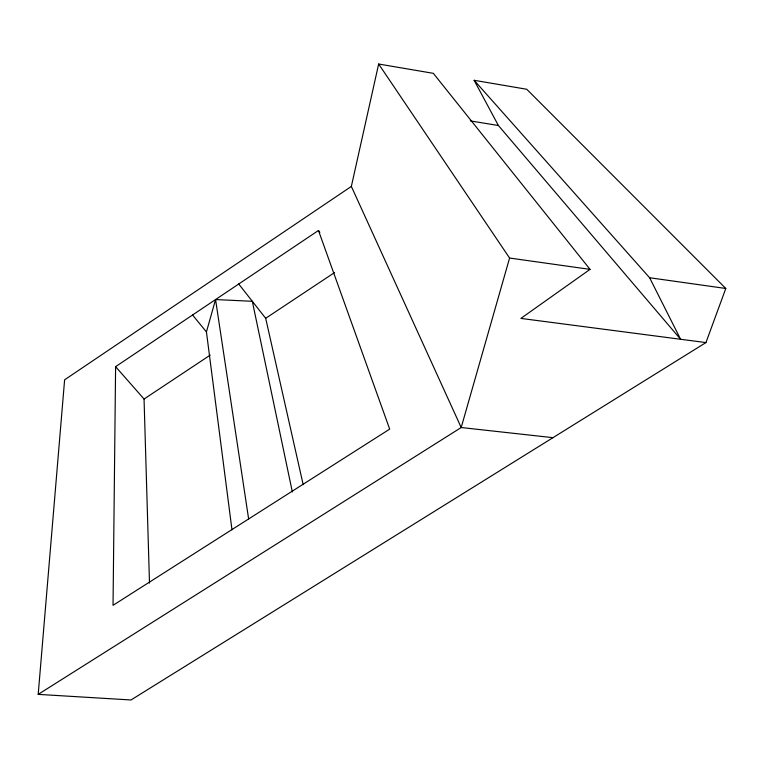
<?xml version="1.0" encoding="UTF-8"?>
<svg xmlns="http://www.w3.org/2000/svg" width="764" height="764" viewBox="0 0 764 764"><rect width="100%" height="100%" fill="white"/><g stroke="black" fill="none" stroke-linecap="round" stroke-linejoin="round"><path stroke-width="1.15" d="M115.603 366.663L113.034 605.327L389.688 429.12L318.464 230.48L115.603 366.663L144.052 399.037L149.496 583.104M705.946 342.578L130.988 699.977L38.2 694.371L64.615 379.803L351.354 186.426L378.657 64.023L433.331 73.334L590.047 269.367L520.886 318.407L705.946 342.578L725.8 288.477L526.759 89.264L474.138 80.296L498.376 125.497L680.609 339.273L649.61 277.743L474.138 80.296M231.979 529.863L206.433 331.92L215.563 299.555L252.311 301.293L292.345 491.949M378.657 64.023L509.588 258.041L461.198 427.525L38.2 694.371M144.052 399.037L210.205 355.117M303.165 484.596L265.681 318.292L334.575 272.557M552.993 437.676L461.198 427.525L351.354 186.426M509.588 258.041L590.047 269.367M649.61 277.743L725.8 288.477M470.29 120.903L498.376 125.497M192.557 315.007L206.433 331.92M238.721 284.007L265.681 318.292M318.464 230.48L319.868 232.399M215.563 299.555L248.634 518.957"/></g></svg>
